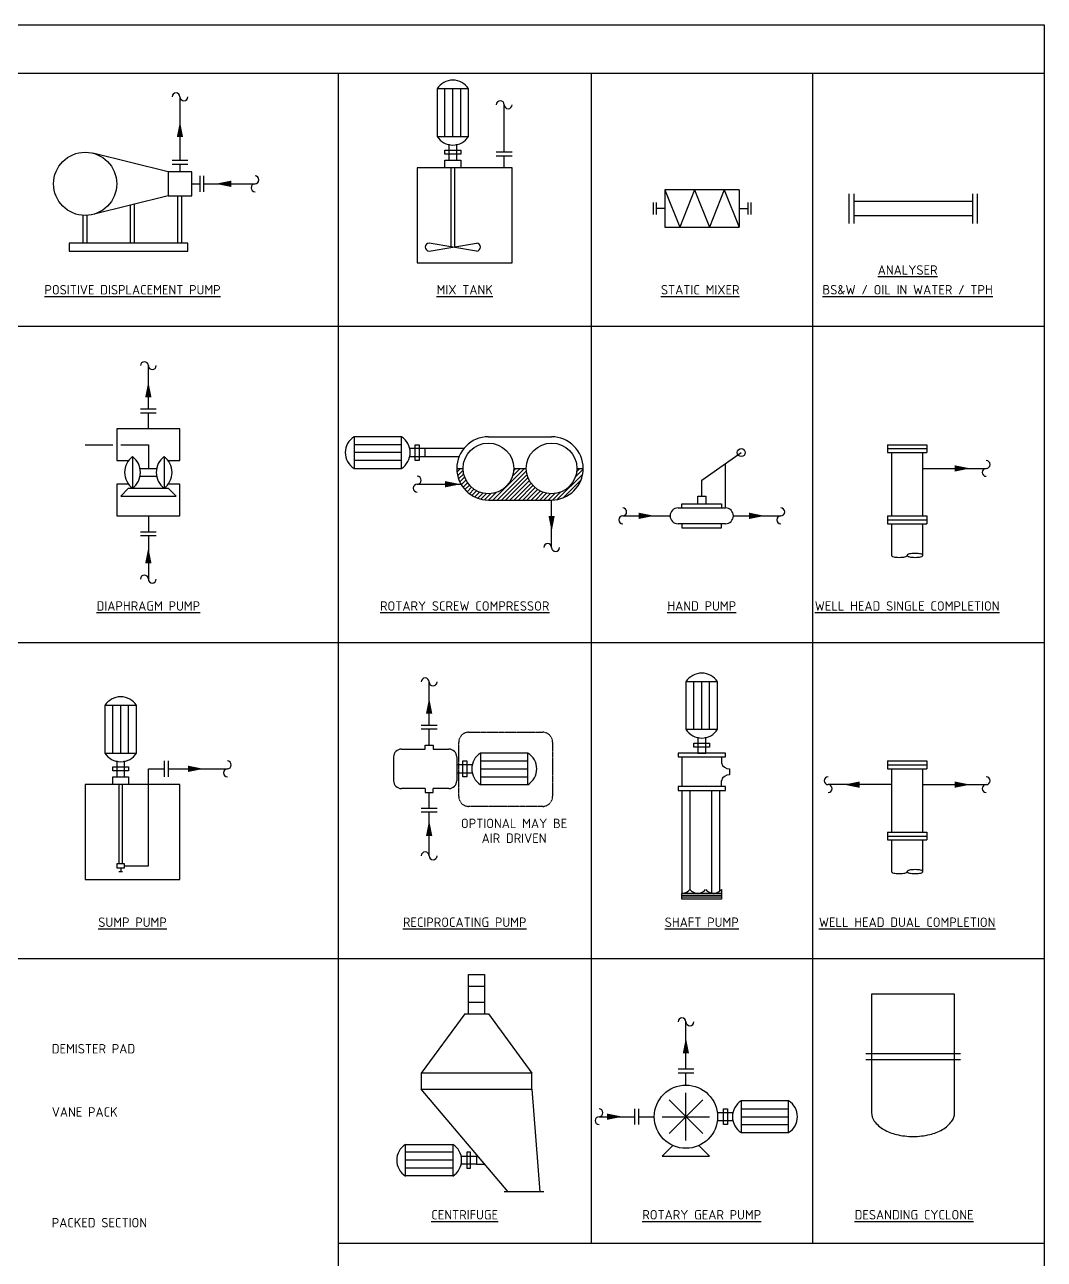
# Model space of a CAD drawing. Header units: millimetres. Extents: x 5058 to 5969, y 3741 to 4532.
# Drawn here: x 5646.1 to 5968.7, y 4141.3 to 4531.7 of the extents above; entities that cross this region are included whole.
import ezdxf
from ezdxf.enums import TextEntityAlignment as Align

# ---------------------------------------------------------------- set-up
doc = ezdxf.new("R2010")
doc.units = ezdxf.units.MM
doc.linetypes.add('DASH1', pattern=[0.12, 0.08, -0.04])
for name, color, linetype in [('EQUIP', 3, 'Continuous'), ('MINOR', 1, 'Continuous'), ('PID', 2, 'Continuous'), ('TEXT_10', 2, 'Continuous')]:
    doc.layers.add(name, color=color, linetype=linetype)
doc.styles.add('X1', font='iso3098b.shx', dxfattribs={"height": 0.125})

# ---------------------------------------------------------------- blocks, each defined once
blk = doc.blocks.new('FLG')
at = {"color": 0}
blk.add_line((0, 0.25), (0, -0.25), dxfattribs=at)
blk = doc.blocks.new('MOTOR')
at = {"color": 0}
for p, q in [((0.6, 0.4), (0.6, -0.4)), ((1.8, 0.4), (0.6, 0.4)), ((1.8, -0.4), (1.8, 0.4)), ((0, 0.1), (0, -0.1)), ((0.4, 0.1), (0, 0.1)), ((0, -0.1), (0.4, -0.1)), ((0.6, -0.4), (1.8, -0.4))]:
    blk.add_line(p, q, dxfattribs=at)
at = {"color": 2}
for p, q in [((0.15, 0.2), (0.25, 0.2)), ((0.15, -0.2), (0.15, 0.2)), ((0.25, 0.2), (0.25, -0.2)), ((0.25, -0.2), (0.15, -0.2))]:
    blk.add_line(p, q, dxfattribs=at)
at = {"color": 2, "linetype": 'Continuous'}
for p, q in [((0.6, 0.2), (1.8, 0.2)), ((0.6, 0), (1.8, 0)), ((0.6, -0.2), (1.8, -0.2))]:
    blk.add_line(p, q, dxfattribs=at)
at = {"color": 0}
for centre, start, end in [((0.85, 0), 122.0054, 237.9946), ((1.55, 0), 302.0054, 57.9946)]:
    blk.add_arc(centre, 0.472, start, end, dxfattribs=at)

msp = doc.modelspace()

# ---------------------------------------------------------------- hatches: boundary and pattern name
at = {"layer": 'EQUIP'}
h = msp.add_hatch(dxfattribs=at)
h.set_pattern_fill('ANSI31', color=256, scale=0.3)
h.set_pattern_definition([(45, (1870.4389, 2839.1408), (-0.6735192, 0.6735192), [])])
h.paths.add_polyline_path([(5804.84, 4391.4), (5800.84, 4391.4, -1), (5784.84, 4391.4), (5782.84, 4391.4, 0.414214), (5792.84, 4381.4), (5812.84, 4381.4, 0.414214), (5822.84, 4391.4), (5820.84, 4391.4, -1)])

# ---------------------------------------------------------------- linework, layer by layer
at = {"linetype": 'Continuous'}
for p, q in [((5057.9, 4516.4), (5968.74, 4516.4)), ((5745.34, 4516.4), (5745.34, 3998.9)), ((5825.34, 4516.4), (5825.34, 4146.4)), ((5895.34, 4516.4), (5895.34, 4146.4)), ((5297.9, 4436.4), (5968.74, 4436.4)), ((5297.9, 4336.4), (5968.74, 4336.4)), ((5297.9, 4236.4), (5968.74, 4236.4)), ((5855.34, 4178.9), (5855.34, 4193.9)), ((5850.04, 4181.1), (5860.64, 4191.71)), ((5860.64, 4181.1), (5850.04, 4191.71)), ((5847.84, 4186.4), (5862.84, 4186.4)), ((5745.34, 4146.4), (5968.74, 4146.4))]:
    msp.add_line(p, q, dxfattribs=at)
msp.add_lwpolyline([(5968.74, 3998.9), (5057.9, 3998.9), (5057.9, 4531.72), (5968.74, 4531.72)], close=True, dxfattribs=at)
at = {"layer": 'EQUIP'}
for p, q in [((5776.59, 4511.4), (5776.59, 4496.4)), ((5786.59, 4511.4), (5776.59, 4511.4)), ((5786.59, 4496.4), (5786.59, 4511.4)), ((5776.59, 4496.4), (5786.59, 4496.4)), ((5780.34, 4493.9), (5780.34, 4488.9)), ((5782.84, 4488.9), (5782.84, 4493.9)), ((5780.34, 4488.9), (5782.84, 4488.9)), ((5906.9, 4478.28), (5906.9, 4468.9)), ((5908.47, 4478.28), (5908.47, 4468.9)), ((5945.97, 4478.28), (5945.97, 4468.9)), ((5947.53, 4478.28), (5947.53, 4468.9)), ((5908.47, 4475.93), (5945.97, 4475.93)), ((5945.97, 4471.25), (5908.47, 4471.25)), ((5792.84, 4401.4), (5812.84, 4401.4)), ((5785.04, 4397.65), (5772.84, 4397.65)), ((5772.84, 4395.15), (5783.57, 4395.15)), ((5792.84, 4381.4), (5812.84, 4381.4)), ((5855.34, 4323.9), (5855.34, 4308.9)), ((5865.34, 4323.9), (5855.34, 4323.9)), ((5865.34, 4308.9), (5865.34, 4323.9)), ((5671.5, 4316.4), (5671.5, 4301.4)), ((5681.5, 4316.4), (5671.5, 4316.4)), ((5681.5, 4301.4), (5681.5, 4316.4)), ((5855.34, 4308.9), (5865.34, 4308.9)), ((5859.09, 4306.4), (5859.09, 4301.4)), ((5861.59, 4301.4), (5861.59, 4306.4)), ((5671.5, 4301.4), (5681.5, 4301.4)), ((5675.25, 4298.9), (5675.25, 4293.9)), ((5677.75, 4293.9), (5677.75, 4298.9)), ((5790.34, 4301.4), (5790.34, 4291.4)), ((5805.34, 4301.4), (5790.34, 4301.4)), ((5805.34, 4291.4), (5805.34, 4301.4)), ((5859.09, 4301.4), (5861.59, 4301.4)), ((5782.84, 4297.65), (5782.84, 4295.15)), ((5787.84, 4297.65), (5782.84, 4297.65)), ((5782.84, 4295.15), (5787.84, 4295.15)), ((5675.25, 4293.9), (5677.75, 4293.9)), ((5790.34, 4291.4), (5805.34, 4291.4)), ((5912.22, 4206.4), (5942.22, 4206.4)), ((5912.22, 4204.53), (5942.22, 4204.53)), ((5872.84, 4191.4), (5872.84, 4181.4)), ((5887.84, 4191.4), (5872.84, 4191.4)), ((5887.84, 4181.4), (5887.84, 4191.4)), ((5865.34, 4187.65), (5865.34, 4185.15)), ((5870.34, 4187.65), (5865.34, 4187.65)), ((5865.34, 4185.15), (5870.34, 4185.15)), ((5872.84, 4181.4), (5887.84, 4181.4)), ((5766.59, 4177.65), (5781.59, 4177.65)), ((5766.59, 4167.65), (5766.59, 4177.65)), ((5781.59, 4177.65), (5781.59, 4167.65)), ((5784.09, 4173.9), (5789.09, 4173.9)), ((5789.09, 4173.9), (5789.09, 4171.4)), ((5789.09, 4171.4), (5784.09, 4171.4)), ((5781.59, 4167.65), (5766.59, 4167.65))]:
    msp.add_line(p, q, dxfattribs=at)
at = {"layer": 'EQUIP', "color": 2, "linetype": 'Continuous'}
for p, q in [((5779.09, 4496.4), (5779.09, 4511.4)), ((5781.59, 4496.4), (5781.59, 4511.4)), ((5784.09, 4496.4), (5784.09, 4511.4)), ((5857.84, 4308.9), (5857.84, 4323.9)), ((5860.34, 4308.9), (5860.34, 4323.9)), ((5862.84, 4308.9), (5862.84, 4323.9)), ((5674, 4301.4), (5674, 4316.4)), ((5676.5, 4301.4), (5676.5, 4316.4)), ((5679, 4301.4), (5679, 4316.4)), ((5790.34, 4298.9), (5805.34, 4298.9)), ((5790.34, 4296.4), (5805.34, 4296.4)), ((5790.34, 4293.9), (5805.34, 4293.9)), ((5872.84, 4188.9), (5887.84, 4188.9)), ((5872.84, 4186.4), (5887.84, 4186.4)), ((5872.84, 4183.9), (5887.84, 4183.9)), ((5781.59, 4175.15), (5766.59, 4175.15)), ((5781.59, 4172.65), (5766.59, 4172.65)), ((5781.59, 4170.15), (5766.59, 4170.15))]:
    msp.add_line(p, q, dxfattribs=at)
at = {"layer": 'EQUIP', "linetype": 'Continuous'}
for p, q in [((5691.5, 4485.15), (5667.67, 4491.1)), ((5779.09, 4488.9), (5784.09, 4488.9)), ((5779.09, 4486.4), (5779.09, 4488.9)), ((5780.97, 4486.4), (5780.97, 4461.4)), ((5782.22, 4461.4), (5782.22, 4486.4)), ((5784.09, 4488.9), (5784.09, 4486.4)), ((5872.14, 4479.45), (5848.7, 4479.45)), ((5848.7, 4479.45), (5848.7, 4467.73)), ((5848.7, 4479.45), (5853.39, 4467.73)), ((5858.07, 4479.45), (5853.39, 4467.73)), ((5858.07, 4479.45), (5862.76, 4467.73)), ((5867.45, 4479.45), (5862.76, 4467.73)), ((5867.45, 4479.45), (5872.14, 4467.73)), ((5872.14, 4479.45), (5872.14, 4467.73)), ((5691.5, 4477.65), (5667.67, 4471.7)), ((5848.7, 4467.73), (5872.14, 4467.73)), ((5789.09, 4460.15), (5774.09, 4462.65)), ((5774.09, 4460.15), (5789.09, 4462.65)), ((5860.34, 4387.65), (5872.84, 4396.4)), ((5919.09, 4398.9), (5931.59, 4398.9)), ((5919.09, 4398.9), (5919.09, 4396.4)), ((5919.09, 4396.4), (5931.59, 4396.4)), ((5931.59, 4398.9), (5931.59, 4396.4)), ((5680.25, 4395.15), (5680.25, 4385.15)), ((5690.25, 4395.15), (5690.25, 4385.15)), ((5867.84, 4378.9), (5867.84, 4392.65)), ((5682.75, 4391.4), (5687.75, 4391.4)), ((5682.75, 4388.9), (5687.75, 4388.9)), ((5782.84, 4391.4), (5784.84, 4391.4)), ((5800.84, 4391.4), (5804.84, 4391.4)), ((5820.84, 4391.4), (5822.84, 4391.4)), ((5679, 4385.15), (5691.5, 4385.15)), ((5860.34, 4382.65), (5860.34, 4387.65)), ((5859.09, 4380.15), (5859.09, 4382.65)), ((5859.09, 4382.65), (5861.59, 4382.65)), ((5861.59, 4382.65), (5861.59, 4380.15)), ((5852.84, 4378.9), (5867.84, 4378.9)), ((5854.09, 4380.15), (5866.59, 4380.15)), ((5854.09, 4378.9), (5854.09, 4380.15)), ((5866.59, 4380.15), (5866.59, 4378.9)), ((5867.84, 4373.9), (5852.84, 4373.9)), ((5854.09, 4373.9), (5854.09, 4372.65)), ((5854.09, 4372.65), (5866.59, 4372.65)), ((5866.59, 4372.65), (5866.59, 4373.9)), ((5919.09, 4376.4), (5931.59, 4376.4)), ((5919.09, 4376.4), (5919.09, 4373.9)), ((5919.09, 4373.9), (5931.59, 4373.9)), ((5931.59, 4376.4), (5931.59, 4373.9)), ((5765.34, 4302.65), (5772.84, 4302.65)), ((5775.34, 4302.65), (5780.34, 4302.65)), ((5762.84, 4300.15), (5762.84, 4292.65)), ((5782.84, 4300.15), (5782.84, 4292.65)), ((5867.84, 4301.4), (5852.84, 4301.4)), ((5852.84, 4301.4), (5852.84, 4300.15)), ((5852.84, 4300.15), (5867.84, 4300.15)), ((5854.09, 4300.15), (5854.09, 4290.78)), ((5866.59, 4300.15), (5866.59, 4298.28)), ((5867.84, 4300.15), (5867.84, 4301.4)), ((5919.09, 4298.9), (5931.59, 4298.9)), ((5919.09, 4298.9), (5919.09, 4296.4)), ((5931.59, 4298.9), (5931.59, 4296.4)), ((5869.09, 4296.4), (5869.09, 4294.53)), ((5919.09, 4296.4), (5931.59, 4296.4)), ((5665.25, 4291.4), (5665.25, 4261.4)), ((5695.25, 4291.4), (5665.25, 4291.4)), ((5674, 4293.9), (5679, 4293.9)), ((5674, 4291.4), (5674, 4293.9)), ((5675.87, 4291.4), (5675.87, 4266.4)), ((5677.12, 4266.4), (5677.12, 4291.4)), ((5679, 4293.9), (5679, 4291.4)), ((5695.25, 4261.4), (5695.25, 4291.4)), ((5867.84, 4290.78), (5852.84, 4290.78)), ((5852.84, 4290.78), (5852.84, 4289.53)), ((5866.59, 4290.78), (5866.59, 4292.65)), ((5867.84, 4289.53), (5867.84, 4290.78)), ((5772.84, 4290.15), (5765.34, 4290.15)), ((5780.34, 4290.15), (5775.34, 4290.15)), ((5852.84, 4289.53), (5867.84, 4289.53)), ((5854.09, 4289.53), (5854.09, 4257.03)), ((5856.59, 4289.53), (5856.59, 4258.28)), ((5863.47, 4289.53), (5863.47, 4257.09)), ((5865.97, 4289.53), (5865.97, 4257.65)), ((5919.09, 4276.4), (5931.59, 4276.4)), ((5919.09, 4276.4), (5919.09, 4273.9)), ((5931.59, 4276.4), (5931.59, 4273.9)), ((5919.09, 4273.9), (5931.59, 4273.9)), ((5665.25, 4261.4), (5695.25, 4261.4)), ((5854.09, 4255.15), (5854.09, 4257.03)), ((5866.59, 4258.28), (5866.59, 4255.15)), ((5866.59, 4255.15), (5854.09, 4255.15)), ((5786.59, 4218.9), (5786.59, 4231.4)), ((5786.59, 4231.4), (5791.59, 4231.4)), ((5791.59, 4231.4), (5791.59, 4218.9)), ((5786.59, 4227.65), (5791.59, 4227.65)), ((5786.59, 4222.65), (5791.59, 4222.65)), ((5785.34, 4218.9), (5771.59, 4200.15)), ((5785.34, 4218.9), (5792.84, 4218.9)), ((5792.84, 4218.9), (5806.59, 4200.15)), ((5806.59, 4200.15), (5771.59, 4200.15)), ((5771.59, 4200.15), (5771.59, 4195.15)), ((5806.59, 4195.15), (5806.59, 4200.15)), ((5771.59, 4195.15), (5806.59, 4195.15)), ((5799.09, 4162.65), (5771.59, 4195.15)), ((5806.59, 4195.15), (5809.09, 4162.65)), ((5789.09, 4173.9), (5789.57, 4173.9)), ((5847.84, 4173.9), (5851.23, 4177.29)), ((5847.84, 4173.9), (5862.84, 4173.9)), ((5862.84, 4173.9), (5859.46, 4177.29)), ((5789.09, 4171.4), (5791.69, 4171.4)), ((5810.34, 4162.65), (5797.84, 4162.65))]:
    msp.add_line(p, q, dxfattribs=at)
at = {"layer": 'EQUIP', "color": 2}
for p, q in [((5779.09, 4492.03), (5784.09, 4492.03)), ((5779.09, 4490.78), (5779.09, 4492.03)), ((5784.09, 4490.78), (5779.09, 4490.78)), ((5784.09, 4492.03), (5784.09, 4490.78)), ((5857.84, 4304.53), (5862.84, 4304.53)), ((5857.84, 4303.28), (5857.84, 4304.53)), ((5862.84, 4303.28), (5857.84, 4303.28)), ((5862.84, 4304.53), (5862.84, 4303.28)), ((5784.72, 4298.9), (5785.97, 4298.9)), ((5784.72, 4293.9), (5784.72, 4298.9)), ((5785.97, 4298.9), (5785.97, 4293.9)), ((5674, 4297.03), (5679, 4297.03)), ((5674, 4295.78), (5674, 4297.03)), ((5679, 4295.78), (5674, 4295.78)), ((5679, 4297.03), (5679, 4295.78)), ((5785.97, 4293.9), (5784.72, 4293.9)), ((5867.22, 4188.9), (5868.47, 4188.9)), ((5867.22, 4183.9), (5867.22, 4188.9)), ((5868.47, 4188.9), (5868.47, 4183.9)), ((5868.47, 4183.9), (5867.22, 4183.9)), ((5785.97, 4175.15), (5785.97, 4170.15)), ((5787.22, 4175.15), (5785.97, 4175.15)), ((5787.22, 4170.15), (5787.22, 4175.15)), ((5785.97, 4170.15), (5787.22, 4170.15))]:
    msp.add_line(p, q, dxfattribs=at)
at = {"layer": 'EQUIP', "color": 7}
for p, q in [((5919.09, 4397.65), (5931.59, 4397.65)), ((5919.09, 4375.15), (5931.59, 4375.15)), ((5919.09, 4297.65), (5931.59, 4297.65)), ((5919.09, 4275.15), (5931.59, 4275.15)), ((5866.59, 4257.03), (5854.09, 4257.03)), ((5866.59, 4256.4), (5854.09, 4256.4)), ((5866.59, 4255.78), (5854.09, 4255.78))]:
    msp.add_line(p, q, dxfattribs=at)
at = {"layer": 'EQUIP', "linetype": 'Continuous'}
for points in [[(5770.34, 4456.4), (5800.34, 4456.4), (5800.34, 4486.4), (5770.34, 4486.4), (5770.34, 4456.4)], [(5679.62, 4462.65), (5679.62, 4474.69)], [(5680.87, 4462.65), (5680.87, 4475)], [(5694.62, 4462.65), (5694.62, 4477.65)], [(5695.87, 4462.65), (5695.87, 4477.65)], [(5664.62, 4462.65), (5664.62, 4471.42)], [(5665.87, 4462.65), (5665.87, 4471.42)], [(5920.34, 4396.4), (5920.34, 4376.4)], [(5930.34, 4376.4), (5930.34, 4396.4)], [(5679, 4385.15), (5676.5, 4382.65), (5694, 4382.65), (5691.5, 4385.15)], [(5920.34, 4373.9), (5920.34, 4363.9)], [(5930.34, 4363.9), (5930.34, 4373.9)], [(5772.84, 4302.65), (5772.84, 4303.9), (5775.34, 4303.9), (5775.34, 4302.65)], [(5920.34, 4296.4), (5920.34, 4276.4)], [(5930.34, 4276.4), (5930.34, 4296.4)], [(5772.84, 4290.15), (5772.84, 4288.9), (5775.34, 4288.9), (5775.34, 4290.15)], [(5920.34, 4273.9), (5920.34, 4263.9)], [(5930.34, 4263.9), (5930.34, 4273.9)], [(5677.75, 4266.4), (5675.25, 4266.4), (5675.25, 4265.15), (5677.75, 4265.15), (5677.75, 4266.4)], [(5675.87, 4263.9), (5677.12, 4263.9)], [(5676.5, 4265.15), (5676.5, 4263.9)]]:
    msp.add_lwpolyline(points, dxfattribs=at)
for points in [[(5699, 4485.15), (5691.5, 4485.15), (5691.5, 4477.65), (5699, 4477.65)], [(5660.25, 4462.65), (5660.25, 4460.15), (5697.75, 4460.15), (5697.75, 4462.65)]]:
    msp.add_lwpolyline(points, close=True, dxfattribs=at)
for points in [[(5920.34, 4363.9, 0.26275), (5920.44, 4363.72, 0.074651), (5921.07, 4363.46, 0.035463), (5921.81, 4363.33, 0.025802), (5922.84, 4363.28, 0.025802), (5923.87, 4363.33, 0.035463), (5924.61, 4363.46, 0.074651), (5925.24, 4363.72, 0.26275), (5925.34, 4363.9, 0.26275)], [(5920.34, 4263.9, 0.26275), (5920.44, 4263.72, 0.074651), (5921.07, 4263.46, 0.035463), (5921.81, 4263.33, 0.025802), (5922.84, 4263.28, 0.025802), (5923.87, 4263.33, 0.035463), (5924.61, 4263.46, 0.074651), (5925.24, 4263.72, 0.26275), (5925.34, 4263.9, 0.26275)]]:
    msp.add_lwpolyline(points, format="xyb", dxfattribs=at)
for points in [[(5925.34, 4363.9, 0.26275), (5925.44, 4363.72, 0.074651), (5926.07, 4363.46, 0.035463), (5926.81, 4363.33, 0.025802), (5927.84, 4363.28, 0.025802), (5928.87, 4363.33, 0.035463), (5929.61, 4363.46, 0.074651), (5930.24, 4363.72, 0.26275), (5930.34, 4363.9, 0.26275), (5930.24, 4364.08, 0.074651), (5929.61, 4364.34, 0.035463), (5928.87, 4364.47, 0.025802), (5927.84, 4364.53, 0.025802), (5926.81, 4364.47, 0.035463), (5926.07, 4364.34, 0.074651), (5925.44, 4364.08, 0.26275)], [(5925.34, 4263.9, 0.26275), (5925.44, 4263.72, 0.074651), (5926.07, 4263.46, 0.035463), (5926.81, 4263.33, 0.025802), (5927.84, 4263.28, 0.025802), (5928.87, 4263.33, 0.035463), (5929.61, 4263.46, 0.074651), (5930.24, 4263.72, 0.26275), (5930.34, 4263.9, 0.26275), (5930.24, 4264.08, 0.074651), (5929.61, 4264.34, 0.035463), (5928.87, 4264.47, 0.025802), (5927.84, 4264.53, 0.025802), (5926.81, 4264.47, 0.035463), (5926.07, 4264.34, 0.074651), (5925.44, 4264.08, 0.26275)]]:
    msp.add_lwpolyline(points, format="xyb", close=True, dxfattribs=at)
at = {"layer": 'EQUIP', "color": 7, "linetype": 'DASH1'}
msp.add_lwpolyline([(5786.59, 4307.97), (5810.03, 4307.97, -0.414214), (5813.15, 4304.84), (5813.15, 4287.65, -0.414214), (5810.03, 4284.53), (5786.59, 4284.53, -0.414214), (5783.47, 4287.65), (5783.47, 4304.84, -0.414214)], format="xyb", close=True, dxfattribs=at)
at = {"layer": 'EQUIP'}
for points in [[(5940.34, 4187.65), (5940.34, 4225.15), (5914.09, 4225.15)], [(5914.09, 4225.15), (5914.09, 4187.65)]]:
    msp.add_lwpolyline(points, dxfattribs=at)
msp.add_lwpolyline([(5914.09, 4187.65, 0.158104), (5914.94, 4185.04, 0.106506), (5917.94, 4182.35, 0.071806), (5921.94, 4180.77, 0.05817), (5927.22, 4180.15, 0.05817), (5932.49, 4180.77, 0.071806), (5936.5, 4182.35, 0.106506), (5939.49, 4185.04, 0.158104), (5940.34, 4187.65, 0.158104)], format="xyb", dxfattribs=at)
at = {"layer": 'EQUIP', "linetype": 'Continuous'}
for centre, radius in [((5665.25, 4481.4), 10), ((5872.84, 4396.4), 1.25), ((5855.34, 4186.4), 10)]:
    msp.add_circle(centre, radius, dxfattribs=at)
at = {"layer": 'EQUIP'}
for centre in [(5792.84, 4391.4), (5812.84, 4391.4)]:
    msp.add_circle(centre, 8, dxfattribs=at)
for centre, radius, start, end in [((5781.59, 4508.28), 5.9, 32.0054, 147.9946), ((5781.59, 4499.53), 5.9, 212.0054, 327.9946), ((5792.84, 4391.4), 10, 90, 270), ((5812.84, 4391.4), 10, 270, 90), ((5860.34, 4320.78), 5.9, 32.0054, 147.9946), ((5676.5, 4313.28), 5.9, 32.0054, 147.9946), ((5860.34, 4312.03), 5.9, 212.0054, 327.9946), ((5676.5, 4304.53), 5.9, 212.0054, 327.9946), ((5793.47, 4296.4), 5.9, 122.0054, 237.9946), ((5802.22, 4296.4), 5.9, 302.0054, 57.9946), ((5875.97, 4186.4), 5.9, 122.0054, 237.9946), ((5884.72, 4186.4), 5.9, 302.0054, 57.9946), ((5769.72, 4172.65), 5.9, 122.0054, 237.9946), ((5778.47, 4172.65), 5.9, 302.0054, 57.9946)]:
    msp.add_arc(centre, radius, start, end, dxfattribs=at)
at = {"layer": 'EQUIP', "linetype": 'Continuous'}
for centre, radius, start, end in [((5774.09, 4461.4), 1.25, 90, 270), ((5789.09, 4461.4), 1.25, 270, 90), ((5684, 4390.15), 6.25, 126.8699, 233.1301), ((5676.5, 4390.15), 6.25, 306.8699, 53.1301), ((5694, 4390.15), 6.25, 126.8699, 233.1301), ((5686.5, 4390.15), 6.25, 306.8699, 53.1301), ((5852.84, 4376.4), 2.5, 90, 270), ((5867.84, 4376.4), 2.5, 270, 90), ((5765.34, 4300.15), 2.5, 90, 180), ((5780.34, 4300.15), 2.5, 0, 90), ((5869.01, 4298.9), 2.5, 194.4479, 271.8123), ((5869.01, 4292.03), 2.5, 88.1877, 165.5521), ((5765.34, 4292.65), 2.5, 180, 270), ((5780.34, 4292.65), 2.5, 270, 0)]:
    msp.add_arc(centre, radius, start, end, dxfattribs=at)
at = {"layer": 'EQUIP', "color": 7}
for centre, start in [((5854.09, 4260.15), 270), ((5859.09, 4260.15), 216.8699), ((5864.09, 4260.15), 216.8699)]:
    msp.add_arc(centre, 3.12, start, 323.1301, dxfattribs=at)
at = {"layer": 'MINOR', "linetype": 'Continuous'}
for p, q in [((5695.25, 4508.9), (5695.25, 4488.9)), ((5797.84, 4491.4), (5797.84, 4506.4)), ((5797.84, 4486.4), (5797.84, 4490.15)), ((5695.25, 4487.65), (5695.25, 4485.15)), ((5699, 4481.4), (5701.5, 4481.4)), ((5702.75, 4481.4), (5719, 4481.4)), ((5685.25, 4410.15), (5685.25, 4423.9)), ((5685.25, 4403.9), (5685.25, 4408.9)), ((5930.34, 4391.4), (5950.34, 4391.4)), ((5675.25, 4386.4), (5675.25, 4376.4)), ((5679, 4386.4), (5675.25, 4386.4)), ((5695.25, 4386.4), (5691.5, 4386.4)), ((5695.25, 4376.4), (5695.25, 4386.4)), ((5770.34, 4386.4), (5784.09, 4386.4)), ((5812.84, 4366.4), (5812.84, 4381.4)), ((5675.25, 4376.4), (5695.25, 4376.4)), ((5685.25, 4376.4), (5685.25, 4371.4)), ((5835.34, 4376.4), (5850.34, 4376.4)), ((5870.34, 4376.4), (5885.34, 4376.4)), ((5685.25, 4370.15), (5685.25, 4356.4)), ((5774.09, 4310.15), (5774.09, 4323.9)), ((5774.09, 4303.9), (5774.09, 4308.9)), ((5685.25, 4265.78), (5685.25, 4296.4)), ((5685.25, 4296.4), (5690.25, 4296.4)), ((5691.5, 4296.4), (5710.25, 4296.4)), ((5920.34, 4291.4), (5900.34, 4291.4)), ((5930.34, 4291.4), (5950.34, 4291.4)), ((5774.09, 4283.9), (5774.09, 4288.9)), ((5774.09, 4268.9), (5774.09, 4282.65)), ((5677.75, 4265.78), (5685.25, 4265.78)), ((5855.34, 4201.4), (5855.34, 4216.4)), ((5855.34, 4196.4), (5855.34, 4200.15)), ((5827.84, 4186.4), (5839.09, 4186.4)), ((5840.34, 4186.4), (5845.34, 4186.4))]:
    msp.add_line(p, q, dxfattribs=at)
msp.add_lwpolyline([(5691.5, 4393.9), (5695.25, 4393.9), (5695.25, 4403.9), (5675.25, 4403.9), (5675.25, 4393.9), (5679, 4393.9)], dxfattribs=at)
at = {"layer": 'PID', "linetype": 'Continuous'}
for p, q in [((5844.95, 4475.47), (5844.95, 4471.72)), ((5875.89, 4475.47), (5875.89, 4471.72)), ((5665.25, 4398.9), (5674, 4398.9)), ((5676.5, 4398.9), (5685.25, 4398.9)), ((5685.25, 4398.9), (5685.25, 4391.4))]:
    msp.add_line(p, q, dxfattribs=at)
at = {"layer": 'PID'}
for p, q in [((5845.89, 4475.47), (5845.89, 4471.72)), ((5874.95, 4475.47), (5874.95, 4471.72)), ((5848.7, 4473.59), (5845.89, 4473.59)), ((5872.14, 4473.59), (5874.95, 4473.59))]:
    msp.add_line(p, q, dxfattribs=at)
for points in [[(5695.25, 4501.16, 0, 2, 0), (5695.25, 4496.16, 2, 2, 0)], [(5706.5, 4481.4, 0, 2, 0), (5711.5, 4481.4, 2, 2, 0)], [(5685.25, 4418.9, 0, 2, 0), (5685.25, 4413.9, 2, 2, 0)], [(5945.34, 4391.4, 0, 2, 0), (5940.34, 4391.4, 2, 2, 0)], [(5784.09, 4386.4, 0, 2, 0), (5779.09, 4386.4, 2, 2, 0)], [(5812.84, 4371.4, 0, 2, 0), (5812.84, 4376.4, 2, 2, 0)], [(5845.34, 4376.4, 0, 2, 0), (5840.34, 4376.4, 2, 2, 0)], [(5880.34, 4376.4, 0, 2, 0), (5875.34, 4376.4, 2, 2, 0)], [(5685.25, 4366.4, 0, 2, 0), (5685.25, 4361.4, 2, 2, 0)], [(5774.09, 4318.9, 0, 2, 0), (5774.09, 4313.9, 2, 2, 0)], [(5702.75, 4296.4, 0, 2, 0), (5697.75, 4296.4, 2, 2, 0)], [(5905.34, 4291.4, 0, 2, 0), (5910.34, 4291.4, 2, 2, 0)], [(5945.34, 4291.4, 0, 2, 0), (5940.34, 4291.4, 2, 2, 0)], [(5774.09, 4280.15, 0, 2, 0), (5774.09, 4275.15, 2, 2, 0)], [(5855.34, 4211.4, 0, 2, 0), (5855.34, 4206.4, 2, 2, 0)], [(5835.34, 4186.4, 0, 2, 0), (5830.34, 4186.4, 2, 2, 0)]]:
    msp.add_lwpolyline(points, format="xyseb", dxfattribs=at)
for centre, start, end in [((5694, 4508.9), 0, 180), ((5696.5, 4508.9), 180, 0), ((5796.59, 4506.4), 0, 180), ((5799.09, 4506.4), 180, 0), ((5719, 4482.65), 270, 90), ((5719, 4480.15), 90, 270), ((5684, 4423.9), 0, 180), ((5686.5, 4423.9), 180, 0), ((5950.34, 4392.65), 270, 90), ((5770.34, 4387.65), 270, 90), ((5950.34, 4390.15), 90, 270), ((5770.34, 4385.15), 90, 270), ((5835.34, 4377.65), 270, 90), ((5885.34, 4377.65), 270, 90), ((5835.34, 4375.15), 90, 270), ((5885.34, 4375.15), 90, 270), ((5811.59, 4366.4), 0, 180), ((5814.09, 4366.4), 180, 0), ((5684, 4356.4), 0, 180), ((5686.5, 4356.4), 180, 0), ((5772.84, 4323.9), 0, 180), ((5775.34, 4323.9), 180, 0), ((5710.25, 4297.65), 270, 90), ((5710.25, 4295.15), 90, 270), ((5900.34, 4292.65), 90, 270), ((5900.34, 4290.15), 270, 90), ((5950.34, 4290.15), 90, 270), ((5950.34, 4292.65), 270, 90), ((5772.84, 4268.9), 0, 180), ((5775.34, 4268.9), 180, 0), ((5854.09, 4216.4), 0, 180), ((5856.59, 4216.4), 180, 0), ((5827.84, 4185.15), 90, 270), ((5827.84, 4187.65), 270, 90)]:
    msp.add_arc(centre, 1.25, start, end, dxfattribs=at)

# ---------------------------------------------------------------- block references
at = {"layer": 'EQUIP', "linetype": 'Continuous', "xscale": 12.5, "yscale": 12.5, "zscale": 12.5, "rotation": 180}
msp.add_blockref('MOTOR', (5772.84, 4396.4), dxfattribs=at)
at = {"layer": 'PID', "linetype": 'Continuous', "xscale": 10, "yscale": 10, "zscale": 10}
for p, rotation in [((5797.84, 4491.4), 270), ((5797.84, 4490.15), 270), ((5695.25, 4488.9), 89.99999999999999), ((5695.25, 4487.65), 89.99999999999999), ((5685.25, 4410.15), 270), ((5685.25, 4408.9), 270), ((5685.25, 4371.4), 89.99999999999999), ((5685.25, 4370.15), 89.99999999999999), ((5774.09, 4310.15), 270), ((5774.09, 4308.9), 270), ((5774.09, 4283.9), 270), ((5774.09, 4282.65), 270), ((5855.34, 4201.4), 270), ((5855.34, 4200.15), 270)]:
    msp.add_blockref('FLG', p, dxfattribs=dict(at, rotation=rotation))
for p in [(5701.5, 4481.4), (5702.75, 4481.4), (5690.25, 4296.4), (5691.5, 4296.4), (5839.09, 4186.4), (5840.34, 4186.4)]:
    msp.add_blockref('FLG', p, dxfattribs=at)

# ---------------------------------------------------------------- texts
at = {"layer": 'TEXT_10', "style": 'X1'}
for s, p in [('%%UANALYSER', (5925.49, 4452.65)), ('%%UPOSITIVE DISPLACEMENT PUMP', (5680.25, 4446.4)), ('%%UMIX TANK', (5785.34, 4446.4)), ('%%USTATIC MIXER', (5859.86, 4446.4)), ('%%UBS&W / OIL IN WATER / TPH', (5925.49, 4446.4)), ('%%UDIAPHRAGM PUMP', (5685.25, 4346.4)), ('%%UROTARY SCREW COMPRESSOR', (5785.34, 4346.4)), ('%%UHAND PUMP', (5860.34, 4346.4)), ('%%UWELL HEAD SINGLE COMPLETION', (5925.34, 4346.4)), ('OPTIONAL MAY BE', (5800.97, 4277.65)), ('AIR DRIVEN', (5800.97, 4272.97)), ('%%USUMP PUMP', (5680.25, 4246.4)), ('%%URECIPROCATING PUMP', (5785.34, 4246.4)), ('%%USHAFT PUMP', (5860.34, 4246.4)), ('%%UWELL HEAD DUAL COMPLETION', (5925.34, 4246.4)), ('%%UCENTRIFUGE', (5785.34, 4153.9)), ('%%UROTARY GEAR PUMP', (5860.34, 4153.9)), ('%%UDESANDING CYCLONE', (5927.53, 4153.9))]:
    msp.add_text(s, height=3, dxfattribs=at).set_placement(p, align=Align.CENTER)
for s, p in [('DEMISTER PAD', (5654.69, 4206.39)), ('VANE PACK', (5654.69, 4186.39)), ('PACKED SECTION', (5654.69, 4151.39))]:
    msp.add_text(s, height=3, dxfattribs=at).set_placement(p)

doc.saveas('drawing.dxf')
